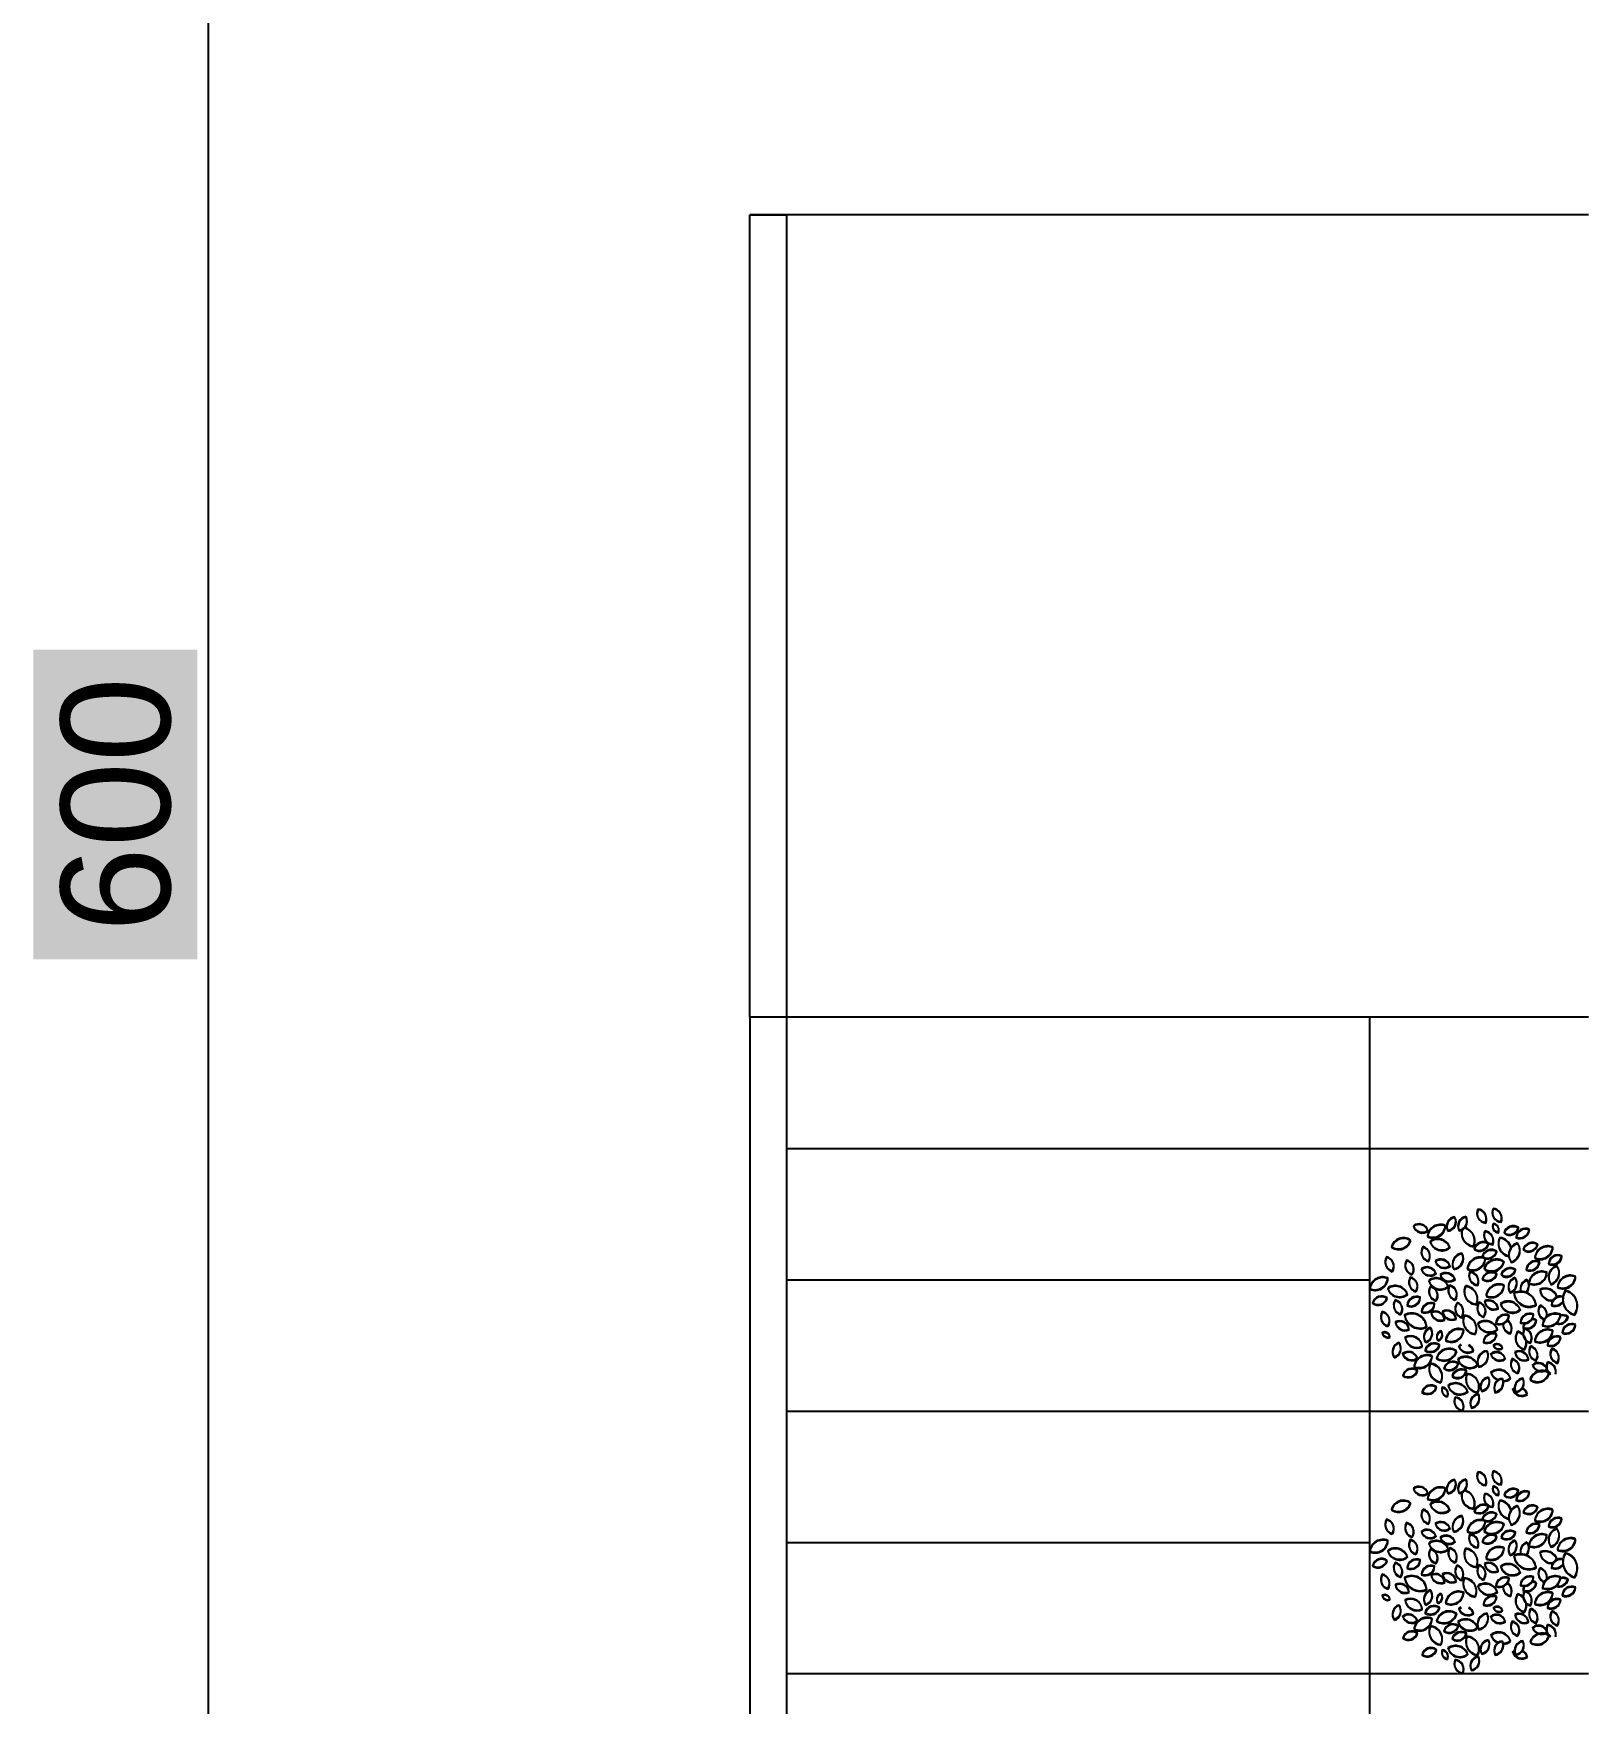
# Model space of a CAD drawing. Header units: inches. Extents: x 4350 to 28384, y -6772 to 993.
# Drawn here: x 15175.7 to 15389, y -1242.5 to -1013.5 of the extents above; entities that cross this region are included whole.
import ezdxf

# ---------------------------------------------------------------- set-up
doc = ezdxf.new("R2010")
doc.units = ezdxf.units.IN
doc.header["$MEASUREMENT"] = 0
doc.layers.add('ARREDAMENTO', color=2, linetype='Continuous', lineweight=18)
doc.layers.add('QUOTE', color=3, linetype='Continuous', lineweight=9)
doc.layers.add('ARREDI_attrezzature', color=7, linetype='Continuous')
doc.styles.get("Standard").update_dxf_attribs({"font": 'arial.ttf'})
doc.dimstyles.new('ook', dxfattribs={"dimtxt": 15, "dimasz": 10, "dimexe": 10, "dimexo": 10, "dimgap": 5, "dimtad": 1, "dimtoh": 1, "dimdec": 0, "dimzin": 0, "dimdsep": 46, "dimtxsty": 'Standard', "dimblk": 'OBLIQUE', "dimcen": 0.09, "dimdle": 10, "dimadec": 0, "dimazin": 0, "dimtfac": 1, "dimtdec": 0, "dimtofl": 0, "dimtmove": 0, "dimatfit": 3, "dimldrblk": 'OBLIQUE', "dimfxl": 1, "dimtfill": 2, "dimtfillclr": 1, "dimtolj": 1, "dimtzin": 0, "dimarcsym": 0})

# ---------------------------------------------------------------- blocks, each defined once
blk = doc.blocks.new('_Oblique')
at = {"color": 0, "linetype": 'ByBlock', "lineweight": -2}
blk.add_line((-0.5, -0.5), (0.5, 0.5), dxfattribs=at)
blk = doc.blocks.new('*D96')
at = {"layer": 'Defpoints', "color": 0, "transparency": 16777216}
for p in [(15335.61, -819.22), (15199.69, -1419.22), (15388.97, -1419.22)]:
    blk.add_point(p, dxfattribs=at)
at = {"layer": 'QUOTE', "color": 0, "lineweight": -2, "transparency": 16777216}
for p, q in [((15199.69, -809.22), (15199.69, -1429.22)), ((15325.61, -819.22), (15189.69, -819.22)), ((15378.97, -1419.22), (15189.69, -1419.22))]:
    blk.add_line(p, q, dxfattribs=at)
at = {"layer": 'QUOTE', "color": 0, "lineweight": -2, "transparency": 16777216, "xscale": 10, "yscale": 10, "zscale": 10}
for p, rotation in [((15199.69, -819.22), 90), ((15199.69, -1419.22), 270)]:
    blk.add_blockref('_Oblique', p, dxfattribs=dict(at, rotation=rotation))
at = {"layer": 'QUOTE', "color": 0, "transparency": 16777216, "insert": (15187.08, -1119.22), "char_height": 15, "attachment_point": 5, "rotation": 90, "bg_fill": 1, "box_fill_scale": 1.25, "bg_fill_color": 1, "bg_fill_transparency": 0}
blk.add_mtext('\\A1;600', dxfattribs=at)

msp = doc.modelspace()

# ---------------------------------------------------------------- linework, layer by layer
at = {"layer": 'ARREDAMENTO', "linetype": 'ByBlock', "lineweight": -3}
for points in [[(15373.79, -1174.68, 0.535384), (15374.83, -1176.5, 0.500203)], [(15375.87, -1174.58, 0.535384), (15376.95, -1176.38, 0.500203)], [(15375.9, -1174.67, 0.535384), (15376.98, -1176.47, 0.500203)], [(15364.94, -1176.95, 0.535384), (15366.94, -1177.59, 0.500203)], [(15364.97, -1177.04, 0.535384), (15366.96, -1177.69, 0.500203)], [(15366.87, -1178.37, 0.535384), (15369.32, -1176.92, 0.500203)], [(15366.89, -1178.47, 0.535384), (15369.35, -1177.01, 0.500203)], [(15369.65, -1177.61, 0.535384), (15370.6, -1175.74, 0.500203)], [(15369.68, -1177.71, 0.535384), (15370.63, -1175.84, 0.500203)], [(15372.16, -1175.71, 0.535384), (15371.21, -1177.58, 0.500203)], [(15372.19, -1175.81, 0.535384), (15371.24, -1177.68, 0.500203)], [(15373.82, -1174.77, 0.535384), (15374.86, -1176.59, 0.500203)], [(15375.89, -1176.64, 0.535384), (15376.58, -1177.84, 0.500203)], [(15375.92, -1176.74, 0.535384), (15376.6, -1177.94, 0.500203)], [(15377.38, -1177.91, 0.535384), (15379.35, -1177.2, 0.500203)], [(15364.55, -1178.93, 0.535384), (15361.95, -1179.86, 0.500203)], [(15364.58, -1179.03, 0.535384), (15361.98, -1179.95, 0.500203)], [(15367.23, -1179.08, 0.535384), (15369.92, -1179.9, 0.500203)], [(15367.26, -1179.18, 0.535384), (15369.95, -1180, 0.500203)], [(15375.24, -1179.39, 0.535384), (15373.28, -1180.14, 0.500203)], [(15375.27, -1179.49, 0.535384), (15373.31, -1180.23, 0.500203)], [(15374.73, -1177.66, 0.535384), (15375.8, -1179.46, 0.500203)], [(15374.75, -1177.76, 0.535384), (15375.83, -1179.56, 0.500203)], [(15377.4, -1178, 0.535384), (15379.38, -1177.3, 0.500203)], [(15380.84, -1177.45, 0.535384), (15379.03, -1178.52, 0.500203)], [(15380.86, -1177.55, 0.535384), (15379.06, -1178.62, 0.500203)], [(15379.99, -1180.18, 0.535384), (15381.97, -1179.48, 0.500203)], [(15362.03, -1183.16, 0.535384), (15361.26, -1181.21, 0.500203)], [(15362.05, -1183.26, 0.535384), (15361.29, -1181.3, 0.500203)], [(15366.26, -1179.81, 0.535384), (15367, -1181.77, 0.500203)], [(15366.29, -1179.91, 0.535384), (15367.02, -1181.87, 0.500203)], [(15367.95, -1181.78, 0.535384), (15369.95, -1182.43, 0.500203)], [(15370.44, -1182.87, 0.535384), (15371.6, -1180.7, 0.500203)], [(15370.47, -1182.96, 0.535384), (15371.62, -1180.8, 0.500203)], [(15372.34, -1182.85, 0.535384), (15374.8, -1181.39, 0.500203)], [(15372.37, -1182.94, 0.535384), (15374.83, -1181.49, 0.500203)], [(15374.37, -1181.15, 0.535384), (15376.35, -1180.45, 0.500203)], [(15374.4, -1181.25, 0.535384), (15376.38, -1180.55, 0.500203)], [(15374.63, -1182.82, 0.535384), (15377.35, -1181.85, 0.500203)], [(15379.22, -1179.32, 0.535384), (15378.38, -1181.93, 0.500203)], [(15379.24, -1179.42, 0.535384), (15378.41, -1182.02, 0.500203)], [(15380.02, -1180.28, 0.535384), (15382, -1179.58, 0.500203)], [(15381.59, -1181.32, 0.535384), (15384.04, -1179.86, 0.500203)], [(15381.61, -1181.42, 0.535384), (15384.07, -1179.96, 0.500203)], [(15385.29, -1181.08, 0.535384), (15383.49, -1182.15, 0.500203)], [(15385.32, -1181.18, 0.535384), (15383.51, -1182.25, 0.500203)], [(15364.76, -1183.61, 0.535384), (15364, -1181.66, 0.500203)], [(15364.79, -1183.7, 0.535384), (15364.02, -1181.75, 0.500203)], [(15366.02, -1182.86, 0.535384), (15368.03, -1183.47, 0.500203)], [(15366.05, -1182.96, 0.535384), (15368.05, -1183.56, 0.500203)], [(15367.98, -1181.88, 0.535384), (15369.97, -1182.53, 0.500203)], [(15368.63, -1183.65, 0.535384), (15370.63, -1184.26, 0.500203)], [(15368.65, -1183.75, 0.535384), (15370.66, -1184.36, 0.500203)], [(15372.69, -1183.24, 0.535384), (15373.76, -1185.04, 0.500203)], [(15372.71, -1183.34, 0.535384), (15373.79, -1185.14, 0.500203)], [(15374.39, -1184.24, 0.535384), (15376.35, -1183.5, 0.500203)], [(15374.41, -1184.34, 0.535384), (15376.38, -1183.6, 0.500203)], [(15374.65, -1182.92, 0.535384), (15377.38, -1181.95, 0.500203)], [(15376.96, -1183.65, 0.535384), (15378.93, -1182.95, 0.500203)], [(15376.98, -1183.75, 0.535384), (15378.96, -1183.05, 0.500203)], [(15382.23, -1181.89, 0.535384), (15380.43, -1182.96, 0.500203)], [(15382.26, -1181.99, 0.535384), (15380.46, -1183.06, 0.500203)], [(15380.78, -1184.79, 0.535384), (15383.24, -1183.34, 0.500203)], [(15380.8, -1184.89, 0.535384), (15383.26, -1183.43, 0.500203)], [(15384.63, -1182.43, 0.535384), (15383.82, -1184.94, 0.500203)], [(15384.65, -1182.53, 0.535384), (15383.84, -1185.04, 0.500203)], [(15384.7, -1185.34, 0.535384), (15387.15, -1183.88, 0.500203)], [(15384.72, -1185.44, 0.535384), (15387.18, -1183.98, 0.500203)], [(15358.97, -1185.56, 0.535384), (15361.43, -1184.11, 0.500203)], [(15358.99, -1185.66, 0.535384), (15361.45, -1184.2, 0.500203)], [(15361.42, -1185.5, 0.535384), (15364.11, -1186.31, 0.500203)], [(15361.45, -1185.59, 0.535384), (15364.14, -1186.41, 0.500203)], [(15365.28, -1185.95, 0.535384), (15364.52, -1183.99, 0.500203)], [(15365.31, -1186.04, 0.535384), (15364.54, -1184.09, 0.500203)], [(15367.04, -1184.46, 0.535384), (15369.73, -1185.27, 0.500203)], [(15367.06, -1184.55, 0.535384), (15369.75, -1185.37, 0.500203)], [(15368.03, -1187.21, 0.535384), (15367.27, -1185.26, 0.500203)], [(15368.06, -1187.31, 0.535384), (15367.29, -1185.35, 0.500203)], [(15370.67, -1187.09, 0.535384), (15369.93, -1185.12, 0.500203)], [(15370.69, -1187.18, 0.535384), (15369.95, -1185.22, 0.500203)], [(15372.08, -1185.18, 0.535384), (15373.59, -1187.71, 0.500203)], [(15372.11, -1185.28, 0.535384), (15373.62, -1187.8, 0.500203)], [(15374.91, -1186.55, 0.535384), (15377.36, -1185.09, 0.500203)], [(15374.93, -1186.64, 0.535384), (15377.39, -1185.19, 0.500203)], [(15378.88, -1184.06, 0.535384), (15378.24, -1186.06, 0.500203)], [(15378.9, -1184.16, 0.535384), (15378.26, -1186.16, 0.500203)], [(15378.73, -1186.16, 0.535384), (15381.76, -1187.77, 0.500203)], [(15378.76, -1186.26, 0.535384), (15381.79, -1187.87, 0.500203)], [(15387.02, -1189.13, 0.535384), (15385.77, -1185.81, 0.500203)], [(15387.04, -1189.23, 0.535384), (15385.8, -1185.91, 0.500203)], [(15361.34, -1186.84, 0.535384), (15359.36, -1187.55, 0.500203)], [(15361.36, -1186.94, 0.535384), (15359.38, -1187.64, 0.500203)], [(15363.19, -1189.08, 0.535384), (15362.43, -1187.13, 0.500203)], [(15363.22, -1189.18, 0.535384), (15362.45, -1187.23, 0.500203)], [(15364.08, -1187.85, 0.535384), (15365.87, -1186.75, 0.500203)], [(15364.1, -1187.95, 0.535384), (15365.89, -1186.85, 0.500203)], [(15366.04, -1188.71, 0.535384), (15367.83, -1187.61, 0.500203)], [(15366.07, -1188.8, 0.535384), (15367.86, -1187.71, 0.500203)], [(15370.97, -1187.48, 0.535384), (15371.51, -1189.5, 0.500203)], [(15370.99, -1187.58, 0.535384), (15371.54, -1189.6, 0.500203)], [(15374.52, -1189.47, 0.535384), (15373.97, -1187.45, 0.500203)], [(15374.54, -1189.57, 0.535384), (15374, -1187.54, 0.500203)], [(15374.7, -1187.27, 0.535384), (15376.55, -1188.25, 0.500203)], [(15374.72, -1187.37, 0.535384), (15376.58, -1188.35, 0.500203)], [(15376.89, -1187.63, 0.535384), (15379.58, -1188.45, 0.500203)], [(15376.92, -1187.73, 0.535384), (15379.61, -1188.55, 0.500203)], [(15361.44, -1190.69, 0.535384), (15360.67, -1188.74, 0.500203)], [(15361.46, -1190.78, 0.535384), (15360.7, -1188.83, 0.500203)], [(15364.32, -1191.14, 0.535384), (15362.47, -1190.15, 0.500203)], [(15364.35, -1191.23, 0.535384), (15362.5, -1190.25, 0.500203)], [(15366.76, -1190.79, 0.535384), (15363.73, -1189.18, 0.500203)], [(15366.78, -1190.88, 0.535384), (15363.75, -1189.27, 0.500203)], [(15369.21, -1189.8, 0.535384), (15367.36, -1188.82, 0.500203)], [(15369.24, -1189.9, 0.535384), (15367.39, -1188.91, 0.500203)], [(15370.79, -1189.68, 0.535384), (15368.94, -1188.7, 0.500203)], [(15370.81, -1189.78, 0.535384), (15368.96, -1188.8, 0.500203)], [(15373.41, -1191.77, 0.535384), (15371.9, -1189.25, 0.500203)], [(15373.43, -1191.87, 0.535384), (15371.92, -1189.34, 0.500203)], [(15373.76, -1190.32, 0.535384), (15376.45, -1191.14, 0.500203)], [(15373.78, -1190.42, 0.535384), (15376.47, -1191.23, 0.500203)], [(15378.06, -1189.25, 0.535384), (15376.26, -1190.32, 0.500203)], [(15378.09, -1189.35, 0.535384), (15376.28, -1190.42, 0.500203)], [(15381.41, -1189.1, 0.535384), (15379.62, -1190.2, 0.500203)], [(15381.43, -1189.2, 0.535384), (15379.64, -1190.3, 0.500203)], [(15385.11, -1189.13, 0.535384), (15382.65, -1190.58, 0.500203)], [(15385.13, -1189.23, 0.535384), (15382.67, -1190.68, 0.500203)], [(15387.16, -1190.52, 0.535384), (15385.36, -1191.59, 0.500203)], [(15387.19, -1190.62, 0.535384), (15385.38, -1191.69, 0.500203)], [(15361.72, -1192.16, 0.535384), (15360.68, -1191.61, 0.500203)], [(15361.74, -1192.26, 0.535384), (15360.71, -1191.71, 0.500203)], [(15362.3, -1194.95, 0.535384), (15362.95, -1192.96, 0.500203)], [(15366.14, -1193.49, 0.535384), (15363.8, -1192.25, 0.500203)], [(15366.16, -1193.59, 0.535384), (15363.82, -1192.34, 0.500203)], [(15366.61, -1192.89, 0.535384), (15367.25, -1190.89, 0.500203)], [(15366.63, -1192.98, 0.535384), (15367.28, -1190.99, 0.500203)], [(15368.29, -1192.67, 0.535384), (15368.72, -1191.36, 0.500203)], [(15368.32, -1192.76, 0.535384), (15368.74, -1191.46, 0.500203)], [(15369.37, -1192.66, 0.535384), (15371.82, -1191.2, 0.500203)], [(15369.39, -1192.76, 0.535384), (15371.85, -1191.3, 0.500203)], [(15376.35, -1191.8, 0.535384), (15374.55, -1192.87, 0.500203)], [(15376.37, -1191.9, 0.535384), (15374.57, -1192.97, 0.500203)], [(15379.25, -1191.42, 0.535384), (15380.17, -1193.88, 0.500203)], [(15379.27, -1191.52, 0.535384), (15380.19, -1193.98, 0.500203)], [(15380.21, -1191.01, 0.535384), (15380.97, -1192.96, 0.500203)], [(15380.23, -1191.11, 0.535384), (15380.99, -1193.06, 0.500203)], [(15381.58, -1192.74, 0.535384), (15384.04, -1191.28, 0.500203)], [(15381.6, -1192.84, 0.535384), (15384.06, -1191.38, 0.500203)], [(15385.12, -1192.21, 0.535384), (15383.32, -1193.28, 0.500203)], [(15385.14, -1192.31, 0.535384), (15383.34, -1193.38, 0.500203)], [(15362.33, -1195.05, 0.535384), (15362.97, -1193.05, 0.500203)], [(15365.48, -1195.1, 0.535384), (15363.47, -1194.49, 0.500203)], [(15365.5, -1195.2, 0.535384), (15363.49, -1194.59, 0.500203)], [(15365.04, -1196.25, 0.535384), (15367.49, -1194.79, 0.500203)], [(15365.06, -1196.35, 0.535384), (15367.51, -1194.89, 0.500203)], [(15368.53, -1193.3, 0.535384), (15366.55, -1194, 0.500203)], [(15368.55, -1193.39, 0.535384), (15366.58, -1194.1, 0.500203)], [(15370.86, -1194.13, 0.535384), (15368.13, -1195.1, 0.500203)], [(15370.89, -1194.23, 0.535384), (15368.16, -1195.2, 0.500203)], [(15371.05, -1195.22, 0.535384), (15373.74, -1196.04, 0.500203)], [(15371.07, -1195.32, 0.535384), (15373.76, -1196.14, 0.500203)], [(15375.05, -1194.09, 0.535384), (15373.89, -1196.25, 0.500203)], [(15375.07, -1194.18, 0.535384), (15373.92, -1196.35, 0.500203)], [(15377.53, -1195.17, 0.535384), (15375.54, -1194.52, 0.500203)], [(15377.56, -1195.27, 0.535384), (15375.56, -1194.62, 0.500203)], [(15377.15, -1193.71, 0.535384), (15375.92, -1193.31, 0.500203)], [(15377.17, -1193.81, 0.535384), (15375.94, -1193.41, 0.500203)], [(15379.23, -1197.14, 0.535384), (15378.49, -1195.18, 0.500203)], [(15379.25, -1197.24, 0.535384), (15378.51, -1195.28, 0.500203)], [(15378.87, -1194.24, 0.535384), (15380.72, -1195.23, 0.500203)], [(15378.89, -1194.34, 0.535384), (15380.74, -1195.33, 0.500203)], [(15381.03, -1193.43, 0.535384), (15381.76, -1195.39, 0.500203)], [(15381.05, -1193.53, 0.535384), (15381.79, -1195.49, 0.500203)], [(15383.95, -1193.76, 0.535384), (15384.68, -1195.73, 0.500203)], [(15383.97, -1193.86, 0.535384), (15384.71, -1195.83, 0.500203)], [(15365.49, -1196.77, 0.535384), (15363.52, -1197.47, 0.500203)], [(15365.52, -1196.86, 0.535384), (15363.54, -1197.57, 0.500203)], [(15368.7, -1198.38, 0.535384), (15367.25, -1195.83, 0.500203)], [(15368.72, -1198.48, 0.535384), (15367.27, -1195.93, 0.500203)], [(15371.11, -1195.8, 0.535384), (15369.14, -1196.5, 0.500203)], [(15371.14, -1195.9, 0.535384), (15369.16, -1196.6, 0.500203)], [(15370.25, -1197.56, 0.535384), (15372.21, -1196.82, 0.500203)], [(15370.27, -1197.66, 0.535384), (15372.23, -1196.91, 0.500203)], [(15373.75, -1199.78, 0.535384), (15372.3, -1197.23, 0.500203)], [(15373.78, -1199.88, 0.535384), (15372.32, -1197.32, 0.500203)], [(15380.94, -1198.02, 0.535384), (15383.54, -1197.09, 0.500203)], [(15380.96, -1198.12, 0.535384), (15383.56, -1197.19, 0.500203)], [(15383.28, -1196.63, 0.535384), (15381.27, -1196.02, 0.500203)], [(15383.3, -1196.73, 0.535384), (15381.3, -1196.12, 0.500203)], [(15368.11, -1199.05, 0.535384), (15366.14, -1199.75, 0.500203)], [(15368.13, -1199.14, 0.535384), (15366.16, -1199.85, 0.500203)], [(15369.6, -1200.31, 0.535384), (15368.91, -1199.11, 0.500203)], [(15369.62, -1200.41, 0.535384), (15368.93, -1199.21, 0.500203)], [(15369.69, -1198.85, 0.535384), (15372.38, -1199.67, 0.500203)], [(15369.71, -1198.95, 0.535384), (15372.4, -1199.76, 0.500203)], [(15375.24, -1197.73, 0.535384), (15374.29, -1199.6, 0.500203)], [(15375.26, -1197.83, 0.535384), (15374.31, -1199.69, 0.500203)], [(15377.15, -1197.9, 0.535384), (15376.16, -1199.75, 0.500203)], [(15377.17, -1197.99, 0.535384), (15376.18, -1199.85, 0.500203)], [(15378.95, -1199.7, 0.535384), (15379.94, -1197.85, 0.500203)], [(15378.97, -1199.8, 0.535384), (15379.96, -1197.95, 0.500203)], [(15371.7, -1202.28, 0.535384), (15370.66, -1200.45, 0.500203)], [(15371.72, -1202.37, 0.535384), (15370.68, -1200.55, 0.500203)], [(15373.85, -1200, 0.535384), (15372.9, -1201.87, 0.500203)], [(15373.87, -1200.1, 0.535384), (15372.92, -1201.96, 0.500203)], [(15373.79, -1210.68, 0.535384), (15374.83, -1212.5, 0.500203)], [(15373.82, -1210.77, 0.535384), (15374.86, -1212.59, 0.500203)], [(15375.87, -1210.58, 0.535384), (15376.95, -1212.38, 0.500203)], [(15375.9, -1210.67, 0.535384), (15376.98, -1212.47, 0.500203)], [(15364.94, -1212.95, 0.535384), (15366.94, -1213.59, 0.500203)], [(15364.97, -1213.04, 0.535384), (15366.96, -1213.69, 0.500203)], [(15366.87, -1214.37, 0.535384), (15369.32, -1212.92, 0.500203)], [(15366.89, -1214.47, 0.535384), (15369.35, -1213.01, 0.500203)], [(15369.65, -1213.61, 0.535384), (15370.6, -1211.74, 0.500203)], [(15369.68, -1213.71, 0.535384), (15370.63, -1211.84, 0.500203)], [(15372.16, -1211.71, 0.535384), (15371.21, -1213.58, 0.500203)], [(15372.19, -1211.81, 0.535384), (15371.24, -1213.68, 0.500203)], [(15375.89, -1212.64, 0.535384), (15376.58, -1213.84, 0.500203)], [(15375.92, -1212.74, 0.535384), (15376.6, -1213.94, 0.500203)], [(15377.38, -1213.91, 0.535384), (15379.35, -1213.2, 0.500203)], [(15377.4, -1214, 0.535384), (15379.38, -1213.3, 0.500203)], [(15380.84, -1213.45, 0.535384), (15379.03, -1214.52, 0.500203)], [(15380.86, -1213.55, 0.535384), (15379.06, -1214.62, 0.500203)], [(15364.55, -1214.93, 0.535384), (15361.95, -1215.86, 0.500203)], [(15364.58, -1215.03, 0.535384), (15361.98, -1215.95, 0.500203)], [(15366.26, -1215.81, 0.535384), (15367, -1217.77, 0.500203)], [(15366.29, -1215.91, 0.535384), (15367.02, -1217.87, 0.500203)], [(15367.23, -1215.08, 0.535384), (15369.92, -1215.9, 0.500203)], [(15367.26, -1215.18, 0.535384), (15369.95, -1216, 0.500203)], [(15375.24, -1215.39, 0.535384), (15373.28, -1216.14, 0.500203)], [(15375.27, -1215.49, 0.535384), (15373.31, -1216.23, 0.500203)], [(15374.73, -1213.66, 0.535384), (15375.8, -1215.46, 0.500203)], [(15374.75, -1213.76, 0.535384), (15375.83, -1215.56, 0.500203)], [(15379.22, -1215.32, 0.535384), (15378.38, -1217.93, 0.500203)], [(15379.24, -1215.42, 0.535384), (15378.41, -1218.02, 0.500203)], [(15379.99, -1216.18, 0.535384), (15381.97, -1215.48, 0.500203)], [(15380.02, -1216.28, 0.535384), (15382, -1215.58, 0.500203)], [(15381.59, -1217.32, 0.535384), (15384.04, -1215.86, 0.500203)], [(15381.61, -1217.42, 0.535384), (15384.07, -1215.96, 0.500203)], [(15362.03, -1219.16, 0.535384), (15361.26, -1217.21, 0.500203)], [(15362.05, -1219.26, 0.535384), (15361.29, -1217.3, 0.500203)], [(15364.76, -1219.61, 0.535384), (15364, -1217.66, 0.500203)], [(15364.79, -1219.7, 0.535384), (15364.02, -1217.75, 0.500203)], [(15367.95, -1217.78, 0.535384), (15369.95, -1218.43, 0.500203)], [(15367.98, -1217.88, 0.535384), (15369.97, -1218.53, 0.500203)], [(15370.44, -1218.87, 0.535384), (15371.6, -1216.7, 0.500203)], [(15370.47, -1218.96, 0.535384), (15371.62, -1216.8, 0.500203)], [(15372.34, -1218.85, 0.535384), (15374.8, -1217.39, 0.500203)], [(15372.37, -1218.94, 0.535384), (15374.83, -1217.49, 0.500203)], [(15374.37, -1217.15, 0.535384), (15376.35, -1216.45, 0.500203)], [(15374.4, -1217.25, 0.535384), (15376.38, -1216.55, 0.500203)], [(15374.63, -1218.82, 0.535384), (15377.35, -1217.85, 0.500203)], [(15374.65, -1218.92, 0.535384), (15377.38, -1217.95, 0.500203)], [(15382.23, -1217.89, 0.535384), (15380.43, -1218.96, 0.500203)], [(15382.26, -1217.99, 0.535384), (15380.46, -1219.06, 0.500203)], [(15385.29, -1217.08, 0.535384), (15383.49, -1218.15, 0.500203)], [(15385.32, -1217.18, 0.535384), (15383.51, -1218.25, 0.500203)], [(15358.97, -1221.56, 0.535384), (15361.43, -1220.11, 0.500203)], [(15358.99, -1221.66, 0.535384), (15361.45, -1220.2, 0.500203)], [(15365.28, -1221.95, 0.535384), (15364.52, -1219.99, 0.500203)], [(15365.31, -1222.04, 0.535384), (15364.54, -1220.09, 0.500203)], [(15366.02, -1218.86, 0.535384), (15368.03, -1219.47, 0.500203)], [(15366.05, -1218.96, 0.535384), (15368.05, -1219.56, 0.500203)], [(15367.04, -1220.46, 0.535384), (15369.73, -1221.27, 0.500203)], [(15367.06, -1220.55, 0.535384), (15369.75, -1221.37, 0.500203)], [(15368.63, -1219.65, 0.535384), (15370.63, -1220.26, 0.500203)], [(15368.65, -1219.75, 0.535384), (15370.66, -1220.36, 0.500203)], [(15372.69, -1219.24, 0.535384), (15373.76, -1221.04, 0.500203)], [(15372.71, -1219.34, 0.535384), (15373.79, -1221.14, 0.500203)], [(15374.39, -1220.24, 0.535384), (15376.35, -1219.5, 0.500203)], [(15374.41, -1220.34, 0.535384), (15376.38, -1219.6, 0.500203)], [(15376.96, -1219.65, 0.535384), (15378.93, -1218.95, 0.500203)], [(15376.98, -1219.75, 0.535384), (15378.96, -1219.05, 0.500203)], [(15378.88, -1220.06, 0.535384), (15378.24, -1222.06, 0.500203)], [(15378.9, -1220.16, 0.535384), (15378.26, -1222.16, 0.500203)], [(15380.78, -1220.79, 0.535384), (15383.24, -1219.34, 0.500203)], [(15380.8, -1220.89, 0.535384), (15383.26, -1219.43, 0.500203)], [(15384.63, -1218.43, 0.535384), (15383.82, -1220.94, 0.500203)], [(15384.65, -1218.53, 0.535384), (15383.84, -1221.04, 0.500203)], [(15384.7, -1221.34, 0.535384), (15387.15, -1219.88, 0.500203)], [(15384.72, -1221.44, 0.535384), (15387.18, -1219.98, 0.500203)], [(15361.34, -1222.84, 0.535384), (15359.36, -1223.55, 0.500203)], [(15361.36, -1222.94, 0.535384), (15359.38, -1223.64, 0.500203)], [(15361.42, -1221.5, 0.535384), (15364.11, -1222.31, 0.500203)], [(15361.45, -1221.59, 0.535384), (15364.14, -1222.41, 0.500203)], [(15364.08, -1223.85, 0.535384), (15365.87, -1222.75, 0.500203)], [(15364.1, -1223.95, 0.535384), (15365.89, -1222.85, 0.500203)], [(15368.03, -1223.21, 0.535384), (15367.27, -1221.26, 0.500203)], [(15368.06, -1223.31, 0.535384), (15367.29, -1221.35, 0.500203)], [(15370.67, -1223.09, 0.535384), (15369.93, -1221.12, 0.500203)], [(15370.69, -1223.18, 0.535384), (15369.95, -1221.22, 0.500203)], [(15372.08, -1221.18, 0.535384), (15373.59, -1223.71, 0.500203)], [(15372.11, -1221.28, 0.535384), (15373.62, -1223.8, 0.500203)], [(15374.91, -1222.55, 0.535384), (15377.36, -1221.09, 0.500203)], [(15374.93, -1222.64, 0.535384), (15377.39, -1221.19, 0.500203)], [(15378.73, -1222.16, 0.535384), (15381.76, -1223.77, 0.500203)], [(15378.76, -1222.26, 0.535384), (15381.79, -1223.87, 0.500203)], [(15387.02, -1225.13, 0.535384), (15385.77, -1221.81, 0.500203)], [(15387.04, -1225.23, 0.535384), (15385.8, -1221.91, 0.500203)], [(15361.44, -1226.69, 0.535384), (15360.67, -1224.74, 0.500203)], [(15361.46, -1226.78, 0.535384), (15360.7, -1224.83, 0.500203)], [(15363.19, -1225.08, 0.535384), (15362.43, -1223.13, 0.500203)], [(15363.22, -1225.18, 0.535384), (15362.45, -1223.23, 0.500203)], [(15366.76, -1226.79, 0.535384), (15363.73, -1225.18, 0.500203)], [(15366.78, -1226.88, 0.535384), (15363.75, -1225.27, 0.500203)], [(15366.04, -1224.71, 0.535384), (15367.83, -1223.61, 0.500203)], [(15366.07, -1224.8, 0.535384), (15367.86, -1223.71, 0.500203)], [(15369.21, -1225.8, 0.535384), (15367.36, -1224.82, 0.500203)], [(15369.24, -1225.9, 0.535384), (15367.39, -1224.91, 0.500203)], [(15370.79, -1225.68, 0.535384), (15368.94, -1224.7, 0.500203)], [(15370.81, -1225.78, 0.535384), (15368.96, -1224.8, 0.500203)], [(15370.97, -1223.48, 0.535384), (15371.51, -1225.5, 0.500203)], [(15370.99, -1223.58, 0.535384), (15371.54, -1225.6, 0.500203)], [(15374.52, -1225.47, 0.535384), (15373.97, -1223.45, 0.500203)], [(15374.54, -1225.57, 0.535384), (15374, -1223.54, 0.500203)], [(15374.7, -1223.27, 0.535384), (15376.55, -1224.25, 0.500203)], [(15374.72, -1223.37, 0.535384), (15376.58, -1224.35, 0.500203)], [(15376.89, -1223.63, 0.535384), (15379.58, -1224.45, 0.500203)], [(15376.92, -1223.73, 0.535384), (15379.61, -1224.55, 0.500203)], [(15381.41, -1225.1, 0.535384), (15379.62, -1226.2, 0.500203)], [(15381.43, -1225.2, 0.535384), (15379.64, -1226.3, 0.500203)], [(15385.11, -1225.13, 0.535384), (15382.65, -1226.58, 0.500203)], [(15385.13, -1225.23, 0.535384), (15382.67, -1226.68, 0.500203)], [(15364.32, -1227.14, 0.535384), (15362.47, -1226.15, 0.500203)], [(15364.35, -1227.23, 0.535384), (15362.5, -1226.25, 0.500203)], [(15366.61, -1228.89, 0.535384), (15367.25, -1226.89, 0.500203)], [(15366.63, -1228.98, 0.535384), (15367.28, -1226.99, 0.500203)], [(15368.29, -1228.67, 0.535384), (15368.72, -1227.36, 0.500203)], [(15369.37, -1228.66, 0.535384), (15371.82, -1227.2, 0.500203)], [(15369.39, -1228.76, 0.535384), (15371.85, -1227.3, 0.500203)], [(15373.41, -1227.77, 0.535384), (15371.9, -1225.25, 0.500203)], [(15373.43, -1227.87, 0.535384), (15371.92, -1225.34, 0.500203)], [(15373.76, -1226.32, 0.535384), (15376.45, -1227.14, 0.500203)], [(15373.78, -1226.42, 0.535384), (15376.47, -1227.23, 0.500203)], [(15378.06, -1225.25, 0.535384), (15376.26, -1226.32, 0.500203)], [(15378.09, -1225.35, 0.535384), (15376.28, -1226.42, 0.500203)], [(15380.21, -1227.01, 0.535384), (15380.97, -1228.96, 0.500203)], [(15380.23, -1227.11, 0.535384), (15380.99, -1229.06, 0.500203)], [(15381.58, -1228.74, 0.535384), (15384.04, -1227.28, 0.500203)], [(15381.6, -1228.84, 0.535384), (15384.06, -1227.38, 0.500203)], [(15387.16, -1226.52, 0.535384), (15385.36, -1227.59, 0.500203)], [(15387.19, -1226.62, 0.535384), (15385.38, -1227.69, 0.500203)], [(15361.72, -1228.16, 0.535384), (15360.68, -1227.61, 0.500203)], [(15361.74, -1228.26, 0.535384), (15360.71, -1227.71, 0.500203)], [(15362.3, -1230.95, 0.535384), (15362.95, -1228.96, 0.500203)], [(15362.33, -1231.05, 0.535384), (15362.97, -1229.05, 0.500203)], [(15366.14, -1229.49, 0.535384), (15363.8, -1228.25, 0.500203)], [(15366.16, -1229.59, 0.535384), (15363.82, -1228.34, 0.500203)], [(15368.53, -1229.3, 0.535384), (15366.55, -1230, 0.500203)], [(15368.55, -1229.39, 0.535384), (15366.58, -1230.1, 0.500203)], [(15368.32, -1228.76, 0.535384), (15368.74, -1227.46, 0.500203)], [(15376.35, -1227.8, 0.535384), (15374.55, -1228.87, 0.500203)], [(15376.37, -1227.9, 0.535384), (15374.57, -1228.97, 0.500203)], [(15377.15, -1229.71, 0.535384), (15375.92, -1229.31, 0.500203)], [(15377.17, -1229.81, 0.535384), (15375.94, -1229.41, 0.500203)], [(15379.25, -1227.42, 0.535384), (15380.17, -1229.88, 0.500203)], [(15379.27, -1227.52, 0.535384), (15380.19, -1229.98, 0.500203)], [(15381.03, -1229.43, 0.535384), (15381.76, -1231.39, 0.500203)], [(15381.05, -1229.53, 0.535384), (15381.79, -1231.49, 0.500203)], [(15385.12, -1228.21, 0.535384), (15383.32, -1229.28, 0.500203)], [(15385.14, -1228.31, 0.535384), (15383.34, -1229.38, 0.500203)], [(15365.48, -1231.1, 0.535384), (15363.47, -1230.49, 0.500203)], [(15365.5, -1231.2, 0.535384), (15363.49, -1230.59, 0.500203)], [(15365.04, -1232.25, 0.535384), (15367.49, -1230.79, 0.500203)], [(15365.06, -1232.35, 0.535384), (15367.51, -1230.89, 0.500203)], [(15368.7, -1234.38, 0.535384), (15367.25, -1231.83, 0.500203)], [(15368.72, -1234.48, 0.535384), (15367.27, -1231.93, 0.500203)], [(15370.86, -1230.13, 0.535384), (15368.13, -1231.1, 0.500203)], [(15370.89, -1230.23, 0.535384), (15368.16, -1231.2, 0.500203)], [(15371.11, -1231.8, 0.535384), (15369.14, -1232.5, 0.500203)], [(15371.14, -1231.9, 0.535384), (15369.16, -1232.6, 0.500203)], [(15371.05, -1231.22, 0.535384), (15373.74, -1232.04, 0.500203)], [(15371.07, -1231.32, 0.535384), (15373.76, -1232.14, 0.500203)], [(15375.05, -1230.09, 0.535384), (15373.89, -1232.25, 0.500203)], [(15375.07, -1230.18, 0.535384), (15373.92, -1232.35, 0.500203)], [(15377.53, -1231.17, 0.535384), (15375.54, -1230.52, 0.500203)], [(15377.56, -1231.27, 0.535384), (15375.56, -1230.62, 0.500203)], [(15379.23, -1233.14, 0.535384), (15378.49, -1231.18, 0.500203)], [(15379.25, -1233.24, 0.535384), (15378.51, -1231.28, 0.500203)], [(15378.87, -1230.24, 0.535384), (15380.72, -1231.23, 0.500203)], [(15378.89, -1230.34, 0.535384), (15380.74, -1231.33, 0.500203)], [(15383.28, -1232.63, 0.535384), (15381.27, -1232.02, 0.500203)], [(15383.3, -1232.73, 0.535384), (15381.3, -1232.12, 0.500203)], [(15383.95, -1229.76, 0.535384), (15384.68, -1231.73, 0.500203)], [(15383.97, -1229.86, 0.535384), (15384.71, -1231.83, 0.500203)], [(15365.49, -1232.77, 0.535384), (15363.52, -1233.47, 0.500203)], [(15365.52, -1232.86, 0.535384), (15363.54, -1233.57, 0.500203)], [(15370.25, -1233.56, 0.535384), (15372.21, -1232.82, 0.500203)], [(15370.27, -1233.66, 0.535384), (15372.23, -1232.91, 0.500203)], [(15373.75, -1235.78, 0.535384), (15372.3, -1233.23, 0.500203)], [(15373.78, -1235.88, 0.535384), (15372.32, -1233.32, 0.500203)], [(15375.24, -1233.73, 0.535384), (15374.29, -1235.6, 0.500203)], [(15375.26, -1233.83, 0.535384), (15374.31, -1235.69, 0.500203)], [(15377.15, -1233.9, 0.535384), (15376.16, -1235.75, 0.500203)], [(15377.17, -1233.99, 0.535384), (15376.18, -1235.85, 0.500203)], [(15378.95, -1235.7, 0.535384), (15379.94, -1233.85, 0.500203)], [(15378.97, -1235.8, 0.535384), (15379.96, -1233.95, 0.500203)], [(15380.94, -1234.02, 0.535384), (15383.54, -1233.09, 0.500203)], [(15380.96, -1234.12, 0.535384), (15383.56, -1233.19, 0.500203)], [(15368.11, -1235.05, 0.535384), (15366.14, -1235.75, 0.500203)], [(15368.13, -1235.14, 0.535384), (15366.16, -1235.85, 0.500203)], [(15369.6, -1236.31, 0.535384), (15368.91, -1235.11, 0.500203)], [(15369.62, -1236.41, 0.535384), (15368.93, -1235.21, 0.500203)], [(15369.69, -1234.85, 0.535384), (15372.38, -1235.67, 0.500203)], [(15369.71, -1234.95, 0.535384), (15372.4, -1235.76, 0.500203)], [(15371.7, -1238.28, 0.535384), (15370.66, -1236.45, 0.500203)], [(15373.85, -1236, 0.535384), (15372.9, -1237.87, 0.500203)], [(15373.87, -1236.1, 0.535384), (15372.92, -1237.96, 0.500203)], [(15371.72, -1238.37, 0.535384), (15370.68, -1236.55, 0.500203)]]:
    msp.add_lwpolyline(points, format="xyb", close=True, dxfattribs=at)
for points in [[(15371.63, -1177.43, 0.485783), (15373.19, -1179.72, 0.46813), (15371.92, -1177.21, 0.535384)], [(15371.66, -1177.53, 0.485783), (15373.22, -1179.82, 0.46813), (15371.95, -1177.3, 0.535384)], [(15376.79, -1178.57, 0.497857), (15378.04, -1181.09, 0.500203)], [(15376.81, -1178.67, 0.497857), (15378.06, -1181.19, 0.500203)], [(15378.34, -1179.94, 0.30861), (15376.79, -1178.57, 0.535384)], [(15378.36, -1180.04, 0.30861), (15376.81, -1178.67, 0.535384)], [(15380.53, -1184.35, 0.427879), (15379.68, -1185.96, 0.500203)], [(15380.56, -1184.45, 0.427879), (15379.71, -1186.06, 0.500203)], [(15380.34, -1186.08, 0.379729), (15380.53, -1184.35, 0.535384)], [(15380.37, -1186.18, 0.379729), (15380.56, -1184.45, 0.535384)], [(15384.66, -1186.7, 0.449067), (15382.29, -1185.69, 0.535384)], [(15382.29, -1185.69, 0.411154), (15384.09, -1187.18, 0.500203)], [(15384.68, -1186.8, 0.449067), (15382.31, -1185.79, 0.535384)], [(15382.31, -1185.79, 0.411154), (15384.11, -1187.28, 0.500203)], [(15382.3, -1187.87, 0.493715), (15382.9, -1189.78, 0.500203)], [(15382.32, -1187.97, 0.493715), (15382.92, -1189.88, 0.500203)], [(15383.23, -1189.38, 0.391787), (15382.3, -1187.87, 0.535384)], [(15383.26, -1189.48, 0.391787), (15382.32, -1187.97, 0.535384)], [(15385.45, -1186.65, 0.473768), (15383.88, -1187.8, 0.350042), (15385.45, -1187.35, 0.535384)], [(15385.48, -1186.75, 0.473768), (15383.9, -1187.9, 0.350042), (15385.47, -1187.45, 0.535384)], [(15377.24, -1190.33, 0.382111), (15378.22, -1191.69, 0.410997), (15377.81, -1189.9, 0.535384)], [(15377.26, -1190.43, 0.382111), (15378.24, -1191.79, 0.410997), (15377.83, -1190, 0.535384)], [(15380.21, -1190.28, 0.136045), (15380, -1190.92, 0.500203), (15381.8, -1189.85, 0.535384)], [(15380.24, -1190.38, 0.136045), (15380.02, -1191.02, 0.500203), (15381.83, -1189.95, 0.535384)], [(15381.8, -1189.85, 0.128884), (15381.18, -1189.73, 0.500203)], [(15381.83, -1189.95, 0.128884), (15381.2, -1189.83, 0.500203)], [(15384.49, -1190.29, 0.439965), (15386.13, -1189.4, 0.209361), (15385.09, -1189.22, 0.535384)], [(15384.52, -1190.39, 0.439965), (15386.15, -1189.5, 0.209361), (15385.12, -1189.32, 0.535384)], [(15371.5, -1193.25, 0.076845), (15371.17, -1193.45, 0.500203), (15373.18, -1194.06, 0.535384)], [(15371.52, -1193.35, 0.076845), (15371.19, -1193.55, 0.500203), (15373.2, -1194.16, 0.535384)], [(15373.18, -1194.06, 0.202478), (15372.55, -1193.31, 0.500203)], [(15373.2, -1194.16, 0.202478), (15372.57, -1193.4, 0.500203)], [(15378.26, -1197.87, 0.535384), (15375.57, -1197.05, 0.217069), (15376.59, -1198.09, 0.535384)], [(15378.28, -1197.97, 0.535384), (15375.59, -1197.15, 0.217069), (15376.61, -1198.19, 0.535384)], [(15383.33, -1195.64, 0.373165), (15383.74, -1197.24, 0.500203)], [(15383.35, -1195.74, 0.373165), (15383.76, -1197.34, 0.500203)], [(15384.45, -1197.21, 0.43907), (15383.33, -1195.64, 0.535384)], [(15384.47, -1197.31, 0.43907), (15383.35, -1195.74, 0.535384)], [(15377.25, -1198.21, 0.155177), (15378.26, -1197.87, 0.535384)], [(15377.27, -1198.31, 0.155177), (15378.28, -1197.97, 0.535384)], [(15378.83, -1199.19, 0.064212), (15378.55, -1199.36, 0.500203), (15380.55, -1200.01, 0.535384)], [(15378.85, -1199.29, 0.064212), (15378.57, -1199.46, 0.500203), (15380.57, -1200.11, 0.535384)], [(15380.55, -1200.01, 0.224005), (15379.84, -1199.2, 0.500203)], [(15380.57, -1200.11, 0.224005), (15379.86, -1199.29, 0.500203)], [(15371.63, -1213.43, 0.485783), (15373.19, -1215.72, 0.46813), (15371.92, -1213.21, 0.535384)], [(15371.66, -1213.53, 0.485783), (15373.22, -1215.82, 0.46813), (15371.95, -1213.3, 0.535384)], [(15376.79, -1214.57, 0.497857), (15378.04, -1217.09, 0.500203)], [(15376.81, -1214.67, 0.497857), (15378.06, -1217.19, 0.500203)], [(15378.34, -1215.94, 0.30861), (15376.79, -1214.57, 0.535384)], [(15378.36, -1216.04, 0.30861), (15376.81, -1214.67, 0.535384)], [(15380.53, -1220.35, 0.427879), (15379.68, -1221.96, 0.500203)], [(15380.56, -1220.45, 0.427879), (15379.71, -1222.06, 0.500203)], [(15380.34, -1222.08, 0.379729), (15380.53, -1220.35, 0.535384)], [(15380.37, -1222.18, 0.379729), (15380.56, -1220.45, 0.535384)], [(15384.66, -1222.7, 0.449067), (15382.29, -1221.69, 0.535384)], [(15382.29, -1221.69, 0.411154), (15384.09, -1223.18, 0.500203)], [(15384.68, -1222.8, 0.449067), (15382.31, -1221.79, 0.535384)], [(15382.31, -1221.79, 0.411154), (15384.11, -1223.28, 0.500203)], [(15385.45, -1222.65, 0.473768), (15383.88, -1223.8, 0.350042), (15385.45, -1223.35, 0.535384)], [(15385.48, -1222.75, 0.473768), (15383.9, -1223.9, 0.350042), (15385.47, -1223.45, 0.535384)], [(15382.3, -1223.87, 0.493715), (15382.9, -1225.78, 0.500203)], [(15382.32, -1223.97, 0.493715), (15382.92, -1225.88, 0.500203)], [(15383.23, -1225.38, 0.391787), (15382.3, -1223.87, 0.535384)], [(15383.26, -1225.48, 0.391787), (15382.32, -1223.97, 0.535384)], [(15377.24, -1226.33, 0.382111), (15378.22, -1227.69, 0.410997), (15377.81, -1225.9, 0.535384)], [(15377.26, -1226.43, 0.382111), (15378.24, -1227.79, 0.410997), (15377.83, -1226, 0.535384)], [(15380.21, -1226.28, 0.136045), (15380, -1226.92, 0.500203), (15381.8, -1225.85, 0.535384)], [(15380.24, -1226.38, 0.136045), (15380.02, -1227.02, 0.500203), (15381.83, -1225.95, 0.535384)], [(15381.8, -1225.85, 0.128884), (15381.18, -1225.73, 0.500203)], [(15381.83, -1225.95, 0.128884), (15381.2, -1225.83, 0.500203)], [(15384.49, -1226.29, 0.439965), (15386.13, -1225.4, 0.209361), (15385.09, -1225.22, 0.535384)], [(15384.52, -1226.39, 0.439965), (15386.15, -1225.5, 0.209361), (15385.12, -1225.32, 0.535384)], [(15371.5, -1229.25, 0.076845), (15371.17, -1229.45, 0.500203), (15373.18, -1230.06, 0.535384)], [(15371.52, -1229.35, 0.076845), (15371.19, -1229.55, 0.500203), (15373.2, -1230.16, 0.535384)], [(15373.18, -1230.06, 0.202478), (15372.55, -1229.31, 0.500203)], [(15373.2, -1230.16, 0.202478), (15372.57, -1229.4, 0.500203)], [(15383.33, -1231.64, 0.373165), (15383.74, -1233.24, 0.500203)], [(15383.35, -1231.74, 0.373165), (15383.76, -1233.34, 0.500203)], [(15384.45, -1233.21, 0.43907), (15383.33, -1231.64, 0.535384)], [(15384.47, -1233.31, 0.43907), (15383.35, -1231.74, 0.535384)], [(15378.26, -1233.87, 0.535384), (15375.57, -1233.05, 0.217069), (15376.59, -1234.09, 0.535384)], [(15378.28, -1233.97, 0.535384), (15375.59, -1233.15, 0.217069), (15376.61, -1234.19, 0.535384)], [(15377.25, -1234.21, 0.155177), (15378.26, -1233.87, 0.535384)], [(15377.27, -1234.31, 0.155177), (15378.28, -1233.97, 0.535384)], [(15378.83, -1235.19, 0.064212), (15378.55, -1235.36, 0.500203), (15380.55, -1236.01, 0.535384)], [(15378.85, -1235.29, 0.064212), (15378.57, -1235.46, 0.500203), (15380.57, -1236.11, 0.535384)], [(15380.55, -1236.01, 0.224005), (15379.84, -1235.2, 0.500203)], [(15380.57, -1236.11, 0.224005), (15379.86, -1235.29, 0.500203)]]:
    msp.add_lwpolyline(points, format="xyb", dxfattribs=at)
at = {"layer": 'ARREDI_attrezzature'}
for p, q in [((15388.97, -1038.37), (15273.97, -1038.37)), ((15273.97, -1148.37), (15273.97, -1038.37)), ((15273.97, -1038.37), (15278.97, -1038.37)), ((15278.97, -1038.37), (15278.97, -1419.22)), ((15388.97, -1148.37), (15273.97, -1148.37)), ((15273.97, -1148.37), (15273.97, -1419.22)), ((15278.97, -1148.37), (15278.97, -1166.37)), ((15358.97, -1419.22), (15358.97, -1148.37)), ((15278.97, -1166.37), (15388.97, -1166.37)), ((15278.97, -1166.37), (15278.97, -1184.37)), ((15278.97, -1184.37), (15358.97, -1184.37)), ((15278.97, -1184.37), (15278.97, -1202.37)), ((15278.97, -1202.37), (15388.97, -1202.37)), ((15278.97, -1202.37), (15278.97, -1220.37)), ((15278.97, -1220.37), (15358.97, -1220.37)), ((15278.97, -1220.37), (15278.97, -1238.37)), ((15278.97, -1238.37), (15388.97, -1238.37)), ((15278.97, -1238.37), (15278.97, -1256.37))]:
    msp.add_line(p, q, dxfattribs=at)

# ---------------------------------------------------------------- dimensions: what is measured, and where the dimension line sits
at = {"layer": 'QUOTE'}
dim = msp.add_linear_dim(base=(15199.69, -1419.22), p1=(15335.61, -819.22), p2=(15388.97, -1419.22), angle=90, dimstyle='ook', dxfattribs=at)
dim.commit()
dim.dimension.update_dxf_attribs({"geometry": '*D96', "text_midpoint": (15199.69, -1119.22), "dimtype": 160})

doc.saveas('drawing.dxf')
